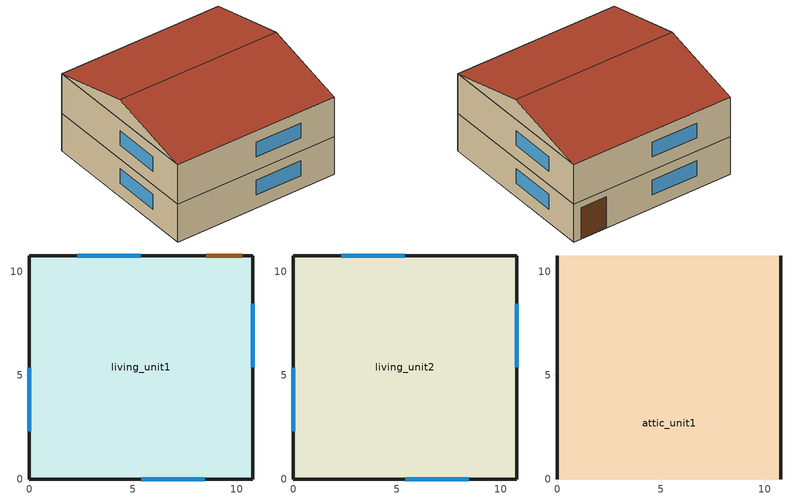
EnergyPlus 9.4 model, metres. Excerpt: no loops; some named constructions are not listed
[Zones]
living_unit1
 floor ground (Interior Floor): 0,0 0,10.77 10.77,10.77 10.77,0 z0.12
 wall outside (Exterior Wall): 0,0 10.77,0 10.77,10.77 0,10.77 0,0 z0.12:2.7
 window (Exterior Window): 5.4,0 8.46,0 / 5.37,10.77 2.31,10.77 / 10.77,5.4 10.77,8.46 / 0,5.37 0,2.31 z1.04:2.04
 door (Exterior Door): 10.27,10.77 8.53,10.77 z0.12:2.26
 ceiling adiabatic (Interior Ceiling): 0,10.77 0,0 10.77,0 10.77,10.77 z2.7
living_unit2
 floor adiabatic (Interior Floor): 0,0 0,10.77 10.77,10.77 10.77,0 z2.7
 wall outside (Exterior Wall): 0,0 10.77,0 10.77,10.77 0,10.77 0,0 z2.7:5.4
 window (Exterior Window): 5.4,0 8.46,0 / 5.37,10.77 2.31,10.77 / 10.77,5.4 10.77,8.46 / 0,5.37 0,2.31 z3.61:4.61
 ceiling to attic_unit1 (attic floor): 0,0 10.77,0 10.77,10.77 0,10.77 z5.4
attic_unit1
 wall outside (Gable_end): 10.77,0,5.4 10.77,10.77,5.4 10.77,5.39,6.7; 0,10.77,5.4 0,0,5.4 0,5.39,6.7
 roof outside (Exterior Roof): 0,0,5.4 10.77,0,5.4 10.77,5.39,6.7 0,5.39,6.7; 10.77,10.77,5.4 0,10.77,5.4 0,5.39,6.7 10.77,5.39,6.7
[Schedule:Day:List]
Week22Day5ClothesWasherSch; Week49Day4ClothesDryerSch: No, 15, 0, 0, 0, 0, 0, 0, 0, 0, 0, 0, 0, 0, 0, 0, 0, 0, 0, 0, 0, 0, 0, 0, 0, 0, 0, 0, 0, 0, 0, 0, 0, 0, 0, 0, 0, 0, 0, 0, 0, 0, 0, 0, 0, 0, 0, 0, 0, 0, 0, 0, 0, 0, 0, 0, 0, 0, 0, 0, 0, 0, 0, 0, 0, 0, 0, 0, 0, 0, 0, 0, 0, 0, 0, 0, 0, 0, 0, 0, 0, 0, 0, 0, 0, 0, 0, 0, 1, 1, 1, 1, 0, 0, 0, 0, 0, 0
Week22Day6ClothesWasherSch: No, 15, 0, 0, 0, 0, 0, 0, 0, 0, 0, 0, 0, 0, 0, 0, 0, 0, 0, 0, 0, 0, 0, 0, 0, 0, 0, 1, 1, 1, 1, 0, 0, 0, 0, 0, 0, 0, 0, 0, 0, 0, 0, 0, 0, 0, 0, 0, 0, 0, 0, 0, 0, 0, 0, 0, 0, 0, 0, 0, 0, 0, 0, 0, 0, 0, 0, 0, 0, 0, 0, 0, 0, 0, 0, 1, 1, 1, 1, 0, 0, 0, 0, 0, 0, 0, 0, 0, 0, 0, 0, 0, 0, 0, 0, 0, 0, 0
Week23Day2ClothesWasherSch; Week25Day2ClothesWasherSch; Week28Day5ClothesWasherSch; Week43Day4ClothesWasherSch; Week1Day2ClothesDryerSch; Week3Day0ClothesDryerSch; Week7Day4ClothesDryerSch; Week14Day6ClothesDryerSch; Week22Day4ClothesDryerSch; Week25Day4ClothesDryerSch; Week27Day1ClothesDryerSch; Week42Day0ClothesDryerSch: No, 15, 0, 0, 0, 0, 0, 0, 0, 0, 0, 0, 0, 0, 0, 0, 0, 0, 0, 0, 0, 0, 0, 0, 0, 0, 0, 0, 0, 0, 0, 0, 0, 0, 0, 0, 0, 0, 0, 0, 0, 0, 0, 0, 0, 0, 0, 0, 0, 0, 0, 0, 0, 0, 0, 0, 0, 0, 0, 0, 0, 0, 0, 0, 0, 0, 1, 1, 1, 1, 0, 0, 0, 0, 0, 0, 0, 0, 0, 0, 0, 0, 0, 0, 0, 0, 0, 0, 0, 0, 0, 0, 0, 0, 0, 0, 0, 0
Week24Day2ClothesWasherSch: No, 15, 0, 0, 0, 0, 0, 0, 0, 0, 0, 0, 0, 0, 0, 0, 0, 0, 0, 0, 0, 0, 0, 0, 0, 0, 0, 0, 0, 0, 1, 1, 1, 1, 0, 0, 0, 0, 0, 0, 0, 0, 0, 0, 0, 0, 0, 0, 0, 0, 0, 0, 0, 0, 0, 0, 0, 0, 0, 0, 0, 0, 0, 0, 0, 0, 0, 0, 0, 0, 0, 0, 0, 0, 0, 0, 0, 1, 1, 1, 1, 0, 0, 0, 0, 0, 0, 0, 0, 0, 0, 0, 0, 0, 0, 0, 0, 0
Week24Day6ClothesWasherSch; Week30Day0ClothesWasherSch; Week31Day0ClothesWasherSch; Week33Day6ClothesWasherSch; Week49Day2ClothesWasherSch; Week17Day4ClothesDryerSch; Week42Day6ClothesDryerSch; Week47Day3ClothesDryerSch: No, 15, 0, 0, 0, 0, 0, 0, 0, 0, 0, 0, 0, 0, 0, 0, 0, 0, 0, 0, 0, 0, 0, 0, 0, 0, 0, 0, 0, 0, 0, 0, 0, 0, 0, 0, 0, 0, 1, 1, 1, 1, 0, 0, 0, 0, 0, 0, 0, 0, 0, 0, 0, 0, 0, 0, 0, 0, 0, 0, 0, 0, 0, 0, 0, 0, 0, 0, 0, 0, 0, 0, 0, 0, 0, 0, 0, 0, 0, 0, 0, 0, 0, 0, 0, 0, 0, 0, 0, 0, 0, 0, 0, 0, 0, 0, 0, 0
Week26Day0ClothesWasherSch: No, 15, 0, 0, 0, 0, 0, 0, 0, 0, 0, 0, 0, 0, 0, 0, 0, 0, 0, 0, 0, 0, 0, 0, 0, 0, 0, 0, 0, 0, 0, 0, 0, 0, 0, 0, 0, 0, 0, 0, 0, 0, 1, 1, 1, 1, 0, 0, 0, 0, 0, 0, 0, 0, 0, 0, 0, 0, 0, 0, 0, 0, 0, 0, 0, 0, 0, 0, 0, 0, 0, 0, 1, 1, 1, 1, 0, 0, 0, 0, 0, 0, 1, 1, 1, 1, 0, 0, 0, 0, 0, 0, 0, 0, 0, 0, 0, 0
Week26Day1ClothesWasherSch; Week27Day2ClothesWasherSch; Week36Day3ClothesWasherSch; Week11Day6ClothesDryerSch; Week27Day2ClothesDryerSch; Week32Day0ClothesDryerSch; Week40Day2ClothesDryerSch; Week40Day4ClothesDryerSch; Week43Day5ClothesDryerSch: No, 15, 0, 0, 0, 0, 0, 0, 0, 0, 0, 0, 0, 0, 0, 0, 0, 0, 0, 0, 0, 0, 0, 0, 0, 0, 0, 0, 0, 0, 0, 0, 0, 0, 0, 0, 0, 0, 0, 0, 0, 0, 0, 0, 0, 0, 0, 0, 0, 0, 0, 0, 0, 0, 0, 0, 0, 0, 0, 0, 0, 0, 0, 0, 0, 0, 0, 0, 0, 0, 0, 0, 0, 0, 0, 0, 1, 1, 1, 1, 0, 0, 0, 0, 0, 0, 0, 0, 0, 0, 0, 0, 0, 0, 0, 0, 0, 0
Week26Day5ClothesWasherSch: No, 15, 0, 0, 0, 0, 0, 0, 0, 0, 0, 0, 0, 0, 0, 0, 0, 0, 0, 0, 0, 0, 0, 0, 0, 0, 0, 0, 0, 0, 0, 0, 0, 0, 0, 0, 0, 0, 0, 1, 1, 1, 1, 0, 0, 0, 0, 0, 0, 0, 0, 0, 0, 0, 0, 0, 0, 0, 0, 0, 0, 0, 0, 0, 0, 0, 0, 0, 0, 0, 0, 0, 0, 0, 0, 0, 1, 1, 1, 1, 0, 0, 0, 0, 0, 0, 0, 0, 0, 0, 0, 0, 0, 0, 0, 0, 0, 0
Week26Day6ClothesWasherSch: No, 15, 0, 0, 0, 0, 0, 0, 0, 0, 0, 0, 0, 0, 0, 0, 0, 0, 0, 0, 0, 0, 0, 0, 0, 0, 0, 1, 1, 1, 1, 0, 0, 0, 0, 0, 0, 0, 0, 1, 1, 1, 1, 0, 0, 0, 0, 0, 0, 0, 0, 0, 0, 0, 0, 0, 0, 0, 0, 0, 0, 0, 0, 0, 0, 0, 0, 0, 0, 1, 1, 1, 1, 0, 0, 0, 1, 1, 1, 1, 0, 0, 0, 0, 0, 0, 0, 0, 0, 0, 0, 0, 0, 0, 0, 0, 0, 0
Week27Day6ClothesWasherSch; Week33Day4ClothesWasherSch; Week0Day1ClothesDryerSch; Week28Day6ClothesDryerSch: No, 15, 0, 0, 0, 0, 0, 0, 0, 0, 0, 0, 0, 0, 0, 0, 0, 0, 0, 0, 0, 0, 0, 0, 0, 0, 0, 0, 0, 0, 0, 0, 0, 0, 0, 0, 0, 0, 0, 0, 0, 0, 0, 0, 0, 0, 0, 0, 1, 1, 1, 1, 0, 0, 0, 0, 0, 0, 0, 0, 0, 0, 0, 0, 0, 0, 0, 0, 0, 0, 0, 0, 0, 0, 0, 0, 0, 0, 0, 0, 0, 0, 0, 0, 0, 0, 0, 0, 0, 0, 0, 0, 0, 0, 0, 0, 0, 0
Week28Day0ClothesWasherSch; Week41Day2ClothesWasherSch; Week51Day2ClothesWasherSch; Week6Day1ClothesDryerSch; Week32Day4ClothesDryerSch; Week51Day2ClothesDryerSch: No, 15, 0, 0, 0, 0, 0, 0, 0, 0, 0, 0, 0, 0, 0, 0, 0, 0, 0, 0, 0, 0, 0, 0, 0, 0, 0, 0, 0, 0, 0, 0, 0, 0, 0, 0, 0, 0, 0, 0, 0, 0, 0, 0, 0, 0, 0, 0, 0, 0, 0, 0, 0, 0, 0, 0, 0, 0, 0, 0, 0, 0, 0, 0, 0, 0, 0, 0, 0, 0, 0, 0, 0, 0, 0, 0, 0, 0, 0, 0, 0, 0, 0, 1, 1, 1, 1, 0, 0, 0, 0, 0, 0, 0, 0, 0, 0, 0
Week28Day2ClothesWasherSch; Week44Day2ClothesWasherSch; Week47Day4ClothesWasherSch; Week51Day0ClothesWasherSch; Week0Day6ClothesDryerSch; Week44Day6ClothesDryerSch: No, 15, 0, 0, 0, 0, 0, 0, 0, 0, 0, 0, 0, 0, 0, 0, 0, 0, 0, 0, 0, 0, 0, 0, 0, 0, 0, 1, 1, 1, 1, 0, 0, 0, 0, 0, 0, 0, 0, 0, 0, 0, 0, 0, 0, 0, 0, 0, 0, 0, 0, 0, 0, 0, 0, 0, 0, 0, 0, 0, 0, 0, 0, 0, 0, 0, 0, 0, 0, 0, 0, 0, 0, 0, 0, 0, 0, 0, 0, 0, 0, 0, 0, 0, 0, 0, 0, 0, 0, 0, 0, 0, 0, 0, 0, 0, 0, 0
Week28Day4ClothesWasherSch; Week37Day5ClothesDryerSch: No, 15, 0, 0, 0, 0, 0, 0, 0, 0, 0, 0, 0, 0, 0, 0, 0, 0, 0, 0, 0, 0, 0, 0, 0, 0, 0, 0, 0, 0, 0, 0, 0, 0, 0, 0, 0, 0, 0, 0, 0, 0, 0, 0, 0, 0, 0, 0, 0, 0, 0, 0, 0, 0, 0, 0, 0, 0, 0, 0, 0, 0, 0, 0, 0, 1, 1, 1, 1, 0, 0, 0, 0, 0, 0, 0, 0, 0, 0, 0, 0, 0, 0, 0, 0, 0, 0, 0, 0, 0, 0, 0, 0, 0, 0, 0, 0, 0
Week28Day6ClothesWasherSch; Week44Day4ClothesWasherSch; Week25Day5ClothesDryerSch: No, 15, 0, 0, 0, 0, 0, 0, 0, 0, 0, 0, 0, 0, 0, 0, 0, 0, 0, 0, 0, 0, 0, 0, 0, 0, 0, 0, 0, 0, 0, 0, 0, 0, 0, 0, 0, 0, 0, 0, 0, 0, 0, 0, 1, 1, 1, 1, 0, 0, 0, 0, 0, 0, 0, 0, 0, 0, 0, 0, 0, 0, 0, 0, 0, 0, 0, 0, 0, 0, 0, 0, 0, 0, 0, 0, 0, 0, 0, 0, 0, 0, 0, 0, 0, 0, 0, 0, 0, 0, 0, 0, 0, 0, 0, 0, 0, 0
Week29Day0ClothesWasherSch; Week41Day5ClothesWasherSch; Week43Day2ClothesWasherSch; Week47Day1ClothesWasherSch; Week27Day6ClothesDryerSch; Week45Day6ClothesDryerSch: No, 15, 0, 0, 0, 0, 0, 0, 0, 0, 0, 0, 0, 0, 0, 0, 0, 0, 0, 0, 0, 0, 0, 0, 0, 0, 0, 0, 0, 0, 0, 0, 0, 0, 0, 0, 0, 0, 0, 0, 0, 0, 0, 0, 0, 0, 0, 0, 0, 0, 0, 0, 0, 0, 0, 0, 0, 0, 0, 0, 0, 0, 0, 0, 0, 0, 0, 0, 0, 1, 1, 1, 1, 0, 0, 0, 0, 0, 0, 0, 0, 0, 0, 0, 0, 0, 0, 0, 0, 0, 0, 0, 0, 0, 0, 0, 0, 0
Week29Day1ClothesWasherSch; Week34Day1ClothesWasherSch; Week38Day5ClothesDryerSch; Week39Day4ClothesDryerSch: No, 15, 0, 0, 0, 0, 0, 0, 0, 0, 0, 0, 0, 0, 0, 0, 0, 0, 0, 0, 0, 0, 0, 0, 0, 0, 0, 0, 0, 0, 0, 0, 0, 0, 0, 0, 0, 0, 0, 0, 0, 0, 0, 0, 0, 1, 1, 1, 1, 0, 0, 0, 0, 0, 0, 0, 0, 0, 0, 0, 0, 0, 0, 0, 0, 0, 0, 0, 0, 0, 0, 0, 0, 0, 0, 0, 0, 0, 0, 0, 0, 0, 0, 0, 0, 0, 0, 0, 0, 0, 0, 0, 0, 0, 0, 0, 0, 0
Week29Day6ClothesWasherSch; Week30Day2ClothesWasherSch; Week34Day4ClothesWasherSch; Week20Day4ClothesDryerSch: No, 15, 0, 0, 0, 0, 0, 0, 0, 0, 0, 0, 0, 0, 0, 0, 0, 0, 0, 0, 0, 0, 0, 0, 0, 0, 0, 0, 0, 0, 0, 0, 0, 0, 0, 0, 0, 0, 0, 0, 0, 0, 0, 1, 1, 1, 1, 0, 0, 0, 0, 0, 0, 0, 0, 0, 0, 0, 0, 0, 0, 0, 0, 0, 0, 0, 0, 0, 0, 0, 0, 0, 0, 0, 0, 0, 0, 0, 0, 0, 0, 0, 0, 0, 0, 0, 0, 0, 0, 0, 0, 0, 0, 0, 0, 0, 0, 0
Week30Day1ClothesWasherSch; Week38Day2ClothesWasherSch; Week50Day2ClothesWasherSch; Week17Day5ClothesDryerSch; Week31Day5ClothesDryerSch: No, 15, 0, 0, 0, 0, 0, 0, 0, 0, 0, 0, 0, 0, 0, 0, 0, 0, 0, 0, 0, 0, 0, 0, 0, 0, 0, 0, 0, 0, 0, 0, 0, 0, 0, 0, 0, 0, 0, 0, 0, 0, 0, 0, 0, 0, 0, 0, 0, 0, 0, 0, 0, 0, 0, 0, 1, 1, 1, 1, 0, 0, 0, 0, 0, 0, 0, 0, 0, 0, 0, 0, 0, 0, 0, 0, 0, 0, 0, 0, 0, 0, 0, 0, 0, 0, 0, 0, 0, 0, 0, 0, 0, 0, 0, 0, 0, 0
Week31Day2ClothesWasherSch; Week46Day5ClothesWasherSch; Week24Day5ClothesDryerSch: No, 15, 0, 0, 0, 0, 0, 0, 0, 0, 0, 0, 0, 0, 0, 0, 0, 0, 0, 0, 0, 0, 0, 0, 0, 0, 0, 0, 0, 0, 0, 0, 0, 0, 0, 0, 0, 0, 0, 0, 1, 1, 1, 1, 0, 0, 0, 0, 0, 0, 0, 0, 0, 0, 0, 0, 0, 0, 0, 0, 0, 0, 0, 0, 0, 0, 0, 0, 0, 0, 0, 0, 0, 0, 0, 0, 0, 0, 0, 0, 0, 0, 0, 0, 0, 0, 0, 0, 0, 0, 0, 0, 0, 0, 0, 0, 0, 0
Week31Day4ClothesWasherSch: No, 15, 0, 0, 0, 0, 0, 0, 0, 0, 0, 0, 0, 0, 0, 0, 0, 0, 0, 0, 0, 0, 0, 0, 0, 0, 1, 1, 1, 1, 0, 0, 0, 0, 0, 0, 0, 0, 0, 0, 0, 0, 0, 0, 0, 0, 0, 0, 0, 0, 0, 0, 0, 0, 0, 0, 0, 0, 0, 0, 0, 0, 0, 0, 0, 0, 0, 0, 0, 0, 0, 0, 0, 0, 1, 1, 1, 1, 0, 0, 0, 0, 0, 0, 0, 0, 0, 0, 0, 0, 0, 0, 0, 0, 0, 0, 0, 0
Week31Day5ClothesWasherSch; Week32Day4ClothesWasherSch; Week33Day5ClothesWasherSch; Week44Day1ClothesWasherSch; Week15Day1ClothesDryerSch; Week18Day5ClothesDryerSch; Week19Day2ClothesDryerSch; Week20Day1ClothesDryerSch; Week26Day1ClothesDryerSch; Week36Day5ClothesDryerSch: No, 15, 0, 0, 0, 0, 0, 0, 0, 0, 0, 0, 0, 0, 0, 0, 0, 0, 0, 0, 0, 0, 0, 0, 0, 0, 0, 0, 0, 0, 0, 0, 0, 0, 0, 0, 0, 0, 0, 0, 0, 0, 0, 0, 0, 0, 0, 0, 0, 0, 0, 0, 0, 0, 0, 0, 0, 0, 0, 0, 0, 0, 0, 0, 0, 0, 0, 0, 0, 0, 0, 0, 0, 0, 0, 0, 0, 1, 1, 1, 1, 0, 0, 0, 0, 0, 0, 0, 0, 0, 0, 0, 0, 0, 0, 0, 0, 0
Week32Day6ClothesWasherSch; Week22Day1ClothesDryerSch; Week29Day6ClothesDryerSch: No, 15, 0, 0, 0, 0, 0, 0, 0, 0, 0, 0, 0, 0, 0, 0, 0, 0, 0, 0, 0, 0, 0, 0, 0, 0, 0, 0, 0, 0, 0, 0, 0, 0, 0, 0, 0, 0, 0, 0, 0, 0, 0, 0, 0, 0, 0, 0, 0, 0, 0, 0, 0, 0, 0, 0, 0, 0, 0, 0, 0, 0, 0, 0, 0, 0, 0, 0, 0, 0, 0, 0, 0, 0, 0, 0, 0, 0, 0, 0, 0, 0, 1, 1, 1, 1, 0, 0, 0, 0, 0, 0, 0, 0, 0, 0, 0, 0
Week33Day0ClothesWasherSch: No, 15, 0, 0, 0, 0, 0, 0, 0, 0, 0, 0, 0, 0, 0, 0, 0, 0, 0, 0, 0, 0, 0, 0, 0, 0, 0, 0, 0, 0, 0, 0, 0, 0, 0, 0, 0, 0, 0, 0, 0, 0, 0, 1, 1, 1, 1, 0, 0, 0, 0, 0, 0, 0, 0, 0, 0, 0, 0, 0, 0, 1, 1, 1, 1, 0, 0, 0, 0, 1, 1, 1, 1, 0, 0, 0, 0, 0, 0, 0, 0, 0, 0, 0, 0, 0, 0, 0, 0, 0, 0, 0, 0, 0, 0, 0, 0, 0
Week33Day3ClothesWasherSch; Week45Day4ClothesWasherSch; Week48Day0ClothesWasherSch; Week36Day6ClothesDryerSch: No, 15, 0, 0, 0, 0, 0, 0, 0, 0, 0, 0, 0, 0, 0, 0, 0, 0, 0, 0, 0, 0, 0, 0, 0, 0, 0, 0, 0, 0, 0, 0, 0, 0, 0, 0, 0, 0, 0, 0, 0, 0, 0, 0, 0, 0, 0, 0, 0, 0, 0, 0, 0, 0, 0, 0, 0, 0, 0, 0, 0, 0, 0, 0, 0, 0, 0, 0, 0, 0, 0, 0, 1, 1, 1, 1, 0, 0, 0, 0, 0, 0, 0, 0, 0, 0, 0, 0, 0, 0, 0, 0, 0, 0, 0, 0, 0, 0
Week34Day0ClothesWasherSch; Week44Day0ClothesWasherSch; Week51Day4ClothesWasherSch; Week4Day4ClothesDryerSch; Week17Day0ClothesDryerSch; Week51Day0ClothesDryerSch: No, 15, 0, 0, 0, 0, 0, 0, 0, 0, 0, 0, 0, 0, 0, 0, 0, 0, 0, 0, 0, 0, 0, 0, 0, 0, 0, 0, 0, 0, 0, 0, 0, 0, 0, 0, 0, 0, 0, 0, 0, 0, 0, 0, 0, 0, 0, 0, 0, 0, 0, 0, 0, 0, 0, 0, 0, 0, 0, 0, 0, 0, 0, 0, 0, 0, 0, 0, 1, 1, 1, 1, 0, 0, 0, 0, 0, 0, 0, 0, 0, 0, 0, 0, 0, 0, 0, 0, 0, 0, 0, 0, 0, 0, 0, 0, 0, 0
Week35Day0ClothesWasherSch: No, 15, 0, 0, 0, 0, 0, 0, 0, 0, 0, 0, 0, 0, 0, 0, 0, 0, 0, 0, 0, 0, 0, 0, 0, 0, 1, 1, 1, 1, 0, 0, 0, 0, 0, 0, 0, 0, 1, 1, 1, 1, 1, 1, 1, 1, 0, 0, 0, 0, 0, 0, 0, 0, 0, 0, 0, 0, 0, 0, 0, 0, 0, 0, 0, 0, 0, 0, 0, 0, 0, 0, 0, 0, 0, 0, 0, 0, 0, 0, 0, 0, 0, 0, 0, 0, 0, 0, 0, 0, 0, 0, 0, 0, 0, 0, 0, 0
Week35Day1ClothesWasherSch; Week44Day3ClothesWasherSch; Week2Day2ClothesDryerSch; Week34Day1ClothesDryerSch; Week36Day4ClothesDryerSch: No, 15, 0, 0, 0, 0, 0, 0, 0, 0, 0, 0, 0, 0, 0, 0, 0, 0, 0, 0, 0, 0, 0, 0, 0, 0, 0, 0, 0, 0, 1, 1, 1, 1, 0, 0, 0, 0, 0, 0, 0, 0, 0, 0, 0, 0, 0, 0, 0, 0, 0, 0, 0, 0, 0, 0, 0, 0, 0, 0, 0, 0, 0, 0, 0, 0, 0, 0, 0, 0, 0, 0, 0, 0, 0, 0, 0, 0, 0, 0, 0, 0, 0, 0, 0, 0, 0, 0, 0, 0, 0, 0, 0, 0, 0, 0, 0, 0
Week35Day6ClothesWasherSch; Week38Day6ClothesWasherSch; Week41Day0ClothesWasherSch; Week30Day5ClothesDryerSch; Week46Day3ClothesDryerSch: No, 15, 0, 0, 0, 0, 0, 0, 0, 0, 0, 0, 0, 0, 0, 0, 0, 0, 0, 0, 0, 0, 0, 0, 0, 0, 0, 0, 0, 0, 0, 0, 0, 0, 0, 0, 0, 0, 0, 0, 0, 0, 0, 0, 0, 0, 0, 0, 0, 0, 0, 0, 0, 0, 0, 0, 0, 0, 0, 0, 0, 1, 1, 1, 1, 0, 0, 0, 0, 0, 0, 0, 0, 0, 0, 0, 0, 0, 0, 0, 0, 0, 0, 0, 0, 0, 0, 0, 0, 0, 0, 0, 0, 0, 0, 0, 0, 0
Week37Day2ClothesWasherSch: No, 15, 0, 0, 0, 0, 0, 0, 0, 0, 0, 0, 0, 0, 0, 0, 0, 0, 0, 0, 0, 0, 0, 0, 0, 0, 0, 0, 0, 0, 0, 0, 0, 0, 0, 1, 1, 1, 1, 0, 0, 0, 0, 0, 0, 0, 0, 0, 0, 0, 0, 0, 0, 0, 0, 0, 0, 0, 0, 0, 0, 0, 0, 0, 0, 1, 1, 1, 1, 0, 0, 0, 0, 0, 0, 0, 0, 0, 0, 0, 0, 0, 0, 0, 0, 0, 0, 0, 0, 0, 0, 0, 0, 0, 0, 0, 0, 0
Week39Day0ClothesWasherSch; Week19Day6ClothesDryerSch: No, 15, 0, 0, 0, 0, 0, 0, 0, 0, 0, 0, 0, 0, 0, 0, 0, 0, 0, 0, 0, 0, 0, 0, 0, 0, 1, 1, 1, 1, 0, 0, 0, 0, 0, 0, 0, 0, 0, 0, 0, 0, 0, 0, 0, 0, 0, 0, 0, 0, 0, 0, 0, 0, 0, 0, 0, 0, 0, 0, 0, 0, 0, 0, 0, 0, 0, 0, 0, 1, 1, 1, 1, 0, 0, 0, 0, 0, 0, 0, 0, 0, 0, 0, 0, 0, 0, 0, 0, 0, 0, 0, 0, 0, 0, 0, 0, 0
Week39Day2ClothesWasherSch; Week22Day3ClothesDryerSch; Week23Day4ClothesDryerSch; Week36Day1ClothesDryerSch; Week48Day0ClothesDryerSch: No, 15, 0, 0, 0, 0, 0, 0, 0, 0, 0, 0, 0, 0, 0, 0, 0, 0, 0, 0, 0, 0, 0, 0, 0, 0, 0, 0, 0, 0, 0, 0, 0, 0, 0, 0, 0, 0, 0, 0, 0, 0, 0, 0, 0, 0, 0, 0, 0, 0, 0, 0, 0, 0, 0, 0, 0, 0, 0, 0, 0, 0, 0, 0, 0, 0, 0, 0, 0, 0, 0, 0, 0, 0, 1, 1, 1, 1, 0, 0, 0, 0, 0, 0, 0, 0, 0, 0, 0, 0, 0, 0, 0, 0, 0, 0, 0, 0
Week39Day3ClothesWasherSch: No, 15, 0, 0, 0, 0, 0, 0, 0, 0, 0, 0, 0, 0, 0, 0, 0, 0, 0, 0, 0, 0, 0, 0, 0, 0, 0, 0, 0, 0, 0, 0, 0, 0, 0, 0, 0, 0, 0, 0, 0, 0, 0, 0, 1, 1, 1, 1, 0, 0, 0, 0, 0, 0, 0, 0, 0, 0, 0, 0, 0, 0, 0, 0, 0, 0, 0, 0, 0, 0, 0, 0, 0, 0, 1, 1, 1, 1, 0, 0, 0, 0, 0, 0, 0, 0, 0, 0, 0, 0, 0, 0, 0, 0, 0, 0, 0, 0
Week39Day4ClothesWasherSch; Week45Day5ClothesWasherSch; Week6Day2ClothesDryerSch: No, 15, 0, 0, 0, 0, 0, 0, 0, 0, 0, 0, 0, 0, 0, 0, 0, 0, 0, 0, 0, 0, 0, 0, 0, 0, 0, 0, 0, 0, 0, 0, 0, 0, 0, 0, 0, 0, 0, 0, 0, 0, 0, 0, 0, 0, 0, 0, 0, 0, 0, 0, 0, 0, 0, 0, 0, 0, 1, 1, 1, 1, 0, 0, 0, 0, 0, 0, 0, 0, 0, 0, 0, 0, 0, 0, 0, 0, 0, 0, 0, 0, 0, 0, 0, 0, 0, 0, 0, 0, 0, 0, 0, 0, 0, 0, 0, 0
Week40Day0ClothesWasherSch; Week42Day2ClothesWasherSch; Week0Day0ClothesDryerSch; Week9Day6ClothesDryerSch; Week15Day6ClothesDryerSch; Week30Day6ClothesDryerSch; Week41Day2ClothesDryerSch; Week49Day6ClothesDryerSch: No, 15, 0, 0, 0, 0, 0, 0, 0, 0, 0, 0, 0, 0, 0, 0, 0, 0, 0, 0, 0, 0, 0, 0, 0, 0, 1, 1, 1, 1, 0, 0, 0, 0, 0, 0, 0, 0, 0, 0, 0, 0, 0, 0, 0, 0, 0, 0, 0, 0, 0, 0, 0, 0, 0, 0, 0, 0, 0, 0, 0, 0, 0, 0, 0, 0, 0, 0, 0, 0, 0, 0, 0, 0, 0, 0, 0, 0, 0, 0, 0, 0, 0, 0, 0, 0, 0, 0, 0, 0, 0, 0, 0, 0, 0, 0, 0, 0
Week40Day1ClothesWasherSch; Week48Day2ClothesWasherSch; Week7Day2ClothesDryerSch; Week17Day2ClothesDryerSch; Week22Day5ClothesDryerSch; Week50Day4ClothesDryerSch: No, 15, 0, 0, 0, 0, 0, 0, 0, 0, 0, 0, 0, 0, 0, 0, 0, 0, 0, 0, 0, 0, 0, 0, 0, 0, 0, 0, 0, 0, 0, 0, 0, 0, 0, 1, 1, 1, 1, 0, 0, 0, 0, 0, 0, 0, 0, 0, 0, 0, 0, 0, 0, 0, 0, 0, 0, 0, 0, 0, 0, 0, 0, 0, 0, 0, 0, 0, 0, 0, 0, 0, 0, 0, 0, 0, 0, 0, 0, 0, 0, 0, 0, 0, 0, 0, 0, 0, 0, 0, 0, 0, 0, 0, 0, 0, 0, 0
Week40Day2ClothesWasherSch: No, 15, 0, 0, 0, 0, 0, 0, 0, 0, 0, 0, 0, 0, 0, 0, 0, 0, 0, 0, 0, 0, 0, 0, 0, 0, 0, 0, 0, 0, 1, 1, 1, 1, 0, 0, 0, 0, 0, 1, 1, 1, 1, 0, 0, 0, 0, 0, 0, 0, 0, 0, 0, 0, 0, 0, 0, 0, 0, 0, 0, 0, 0, 0, 0, 0, 0, 0, 0, 0, 0, 0, 0, 0, 0, 0, 1, 1, 1, 1, 0, 0, 1, 1, 1, 1, 0, 0, 0, 0, 0, 0, 0, 0, 0, 0, 0, 0
Week41Day6ClothesWasherSch; Week49Day6ClothesWasherSch; Week10Day0ClothesDryerSch; Week17Day6ClothesDryerSch; Week23Day0ClothesDryerSch; Week27Day0ClothesDryerSch; Week33Day0ClothesDryerSch: No, 15, 0, 0, 0, 0, 0, 0, 0, 0, 0, 0, 0, 0, 0, 0, 0, 0, 0, 0, 0, 0, 0, 0, 0, 0, 0, 0, 0, 0, 0, 0, 0, 0, 0, 0, 0, 0, 0, 0, 0, 0, 1, 1, 1, 1, 0, 0, 0, 0, 0, 0, 0, 0, 0, 0, 0, 0, 0, 0, 0, 0, 0, 0, 0, 0, 0, 0, 0, 0, 0, 0, 0, 0, 0, 0, 0, 0, 0, 0, 0, 0, 0, 0, 0, 0, 0, 0, 0, 0, 0, 0, 0, 0, 0, 0, 0, 0
Week43Day0ClothesWasherSch: No, 15, 0, 0, 0, 0, 0, 0, 0, 0, 0, 0, 0, 0, 0, 0, 0, 0, 0, 0, 0, 0, 0, 0, 0, 0, 0, 1, 1, 1, 1, 0, 0, 0, 0, 0, 0, 0, 0, 0, 0, 0, 1, 1, 1, 1, 0, 0, 0, 0, 0, 0, 0, 0, 0, 0, 0, 0, 0, 0, 0, 1, 1, 1, 1, 0, 0, 0, 0, 0, 0, 0, 0, 0, 0, 0, 0, 0, 0, 0, 0, 0, 0, 0, 0, 0, 0, 0, 0, 0, 0, 0, 0, 0, 0, 0, 0, 0
Week43Day6ClothesWasherSch: No, 15, 0, 0, 0, 0, 0, 0, 0, 0, 0, 0, 0, 0, 0, 0, 0, 0, 0, 0, 0, 0, 0, 0, 0, 0, 0, 0, 0, 0, 0, 0, 0, 0, 0, 0, 0, 0, 0, 1, 1, 1, 1, 0, 0, 0, 0, 0, 1, 1, 1, 1, 0, 0, 0, 0, 0, 0, 0, 0, 0, 0, 0, 0, 0, 0, 0, 0, 0, 0, 0, 0, 0, 0, 0, 0, 0, 0, 0, 0, 0, 0, 0, 0, 0, 0, 0, 0, 0, 0, 0, 0, 0, 0, 0, 0, 0, 0
Week46Day0ClothesWasherSch: No, 15, 0, 0, 0, 0, 0, 0, 0, 0, 0, 0, 0, 0, 0, 0, 0, 0, 0, 0, 0, 0, 0, 0, 0, 0, 0, 0, 0, 0, 0, 0, 0, 0, 0, 0, 0, 0, 0, 0, 0, 0, 1, 1, 1, 1, 0, 0, 1, 1, 1, 1, 0, 0, 0, 0, 0, 0, 0, 0, 0, 0, 0, 0, 0, 0, 0, 0, 0, 0, 0, 1, 1, 1, 1, 0, 0, 0, 0, 0, 0, 0, 0, 0, 0, 0, 0, 0, 0, 0, 0, 0, 0, 0, 0, 0, 0, 0
Week46Day4ClothesWasherSch; Week1Day4ClothesDryerSch; Week13Day4ClothesDryerSch; Week13Day6ClothesDryerSch; Week23Day6ClothesDryerSch; Week26Day6ClothesDryerSch: No, 15, 0, 0, 0, 0, 0, 0, 0, 0, 0, 0, 0, 0, 0, 0, 0, 0, 0, 0, 0, 0, 0, 0, 0, 0, 0, 0, 0, 0, 0, 0, 0, 0, 0, 0, 0, 0, 0, 0, 0, 0, 0, 0, 0, 0, 0, 0, 0, 0, 0, 0, 0, 0, 0, 0, 0, 0, 0, 0, 0, 0, 0, 0, 0, 0, 0, 0, 0, 0, 0, 1, 1, 1, 1, 0, 0, 0, 0, 0, 0, 0, 0, 0, 0, 0, 0, 0, 0, 0, 0, 0, 0, 0, 0, 0, 0, 0
Week47Day0ClothesWasherSch: No, 15, 0, 0, 0, 0, 0, 0, 0, 0, 0, 0, 0, 0, 0, 0, 0, 0, 0, 0, 0, 0, 0, 0, 0, 0, 0, 1, 1, 1, 1, 0, 0, 0, 0, 0, 0, 0, 1, 1, 1, 1, 0, 0, 0, 0, 0, 0, 0, 0, 0, 0, 0, 0, 0, 0, 0, 0, 0, 0, 0, 0, 0, 0, 0, 0, 0, 0, 0, 0, 0, 0, 0, 0, 0, 0, 0, 0, 0, 0, 0, 0, 0, 0, 0, 0, 0, 0, 0, 0, 0, 0, 0, 0, 0, 0, 0, 0
Week47Day6ClothesWasherSch: No, 15, 0, 0, 0, 0, 0, 0, 0, 0, 0, 0, 0, 0, 0, 0, 0, 0, 0, 0, 0, 0, 0, 0, 0, 0, 0, 0, 0, 0, 0, 0, 0, 0, 0, 0, 0, 0, 0, 1, 1, 1, 1, 0, 1, 1, 1, 1, 0, 0, 0, 0, 0, 0, 0, 0, 0, 0, 0, 0, 0, 0, 0, 0, 0, 0, 0, 0, 0, 0, 0, 0, 0, 0, 0, 0, 0, 0, 0, 0, 0, 0, 0, 0, 0, 0, 0, 0, 0, 1, 1, 1, 1, 0, 0, 0, 0, 0
Week48Day6ClothesWasherSch; Week33Day1ClothesDryerSch: No, 15, 0, 0, 0, 0, 0, 0, 0, 0, 0, 0, 0, 0, 0, 0, 0, 0, 0, 0, 0, 0, 0, 0, 0, 0, 1, 1, 1, 1, 0, 0, 0, 0, 0, 0, 0, 0, 0, 0, 0, 0, 0, 0, 0, 0, 0, 0, 0, 0, 0, 0, 0, 0, 0, 0, 0, 0, 0, 0, 0, 0, 0, 0, 0, 0, 0, 0, 0, 0, 0, 0, 0, 0, 0, 0, 0, 0, 0, 0, 0, 0, 0, 1, 1, 1, 1, 0, 0, 0, 0, 0, 0, 0, 0, 0, 0, 0
Week49Day0ClothesWasherSch; Week49Day0ClothesDryerSch: No, 15, 0, 0, 0, 0, 0, 0, 0, 0, 0, 0, 0, 0, 0, 0, 0, 0, 0, 0, 0, 0, 0, 0, 0, 0, 0, 0, 0, 0, 0, 0, 0, 0, 0, 0, 0, 0, 0, 0, 0, 0, 0, 0, 0, 0, 0, 0, 0, 0, 0, 0, 0, 0, 0, 0, 0, 0, 0, 0, 0, 0, 0, 0, 0, 0, 0, 0, 0, 0, 0, 0, 0, 0, 0, 0, 0, 0, 0, 0, 0, 0, 0, 0, 0, 0, 0, 0, 0, 1, 1, 1, 1, 0, 0, 0, 0, 0
Week49Day4ClothesWasherSch: No, 15, 0, 0, 0, 0, 0, 0, 0, 0, 0, 0, 0, 0, 0, 0, 0, 0, 0, 0, 0, 0, 0, 0, 0, 0, 0, 0, 0, 0, 0, 0, 0, 0, 0, 0, 0, 0, 0, 0, 0, 0, 0, 0, 0, 0, 0, 0, 0, 0, 0, 0, 0, 0, 0, 0, 0, 0, 0, 0, 0, 0, 0, 0, 0, 0, 0, 0, 0, 0, 0, 0, 0, 0, 0, 0, 1, 1, 1, 1, 0, 0, 0, 1, 1, 1, 1, 0, 0, 0, 0, 0, 0, 0, 0, 0, 0, 0
Week50Day0ClothesWasherSch; Week21Day0ClothesDryerSch: No, 15, 0, 0, 0, 0, 0, 0, 0, 0, 0, 0, 0, 0, 0, 0, 0, 0, 0, 0, 0, 0, 0, 0, 0, 0, 0, 0, 0, 0, 0, 0, 0, 0, 0, 0, 0, 0, 1, 1, 1, 1, 0, 0, 1, 1, 1, 1, 0, 0, 0, 0, 0, 0, 0, 0, 0, 0, 0, 0, 0, 0, 0, 0, 0, 0, 0, 0, 0, 0, 0, 0, 0, 0, 0, 0, 0, 0, 0, 0, 0, 0, 0, 0, 0, 0, 0, 0, 0, 0, 0, 0, 0, 0, 0, 0, 0, 0
Week50Day5ClothesWasherSch: No, 15, 0, 0, 0, 0, 0, 0, 0, 0, 0, 0, 0, 0, 0, 0, 0, 0, 0, 0, 0, 0, 0, 0, 0, 0, 0, 0, 0, 0, 0, 0, 0, 0, 0, 0, 0, 0, 0, 0, 0, 0, 0, 0, 0, 0, 0, 0, 0, 0, 0, 0, 0, 0, 0, 0, 0, 0, 0, 0, 0, 0, 0, 0, 0, 0, 0, 0, 0, 0, 0, 0, 0, 0, 1, 1, 1, 1, 0, 0, 0, 0, 0, 0, 0, 0, 0, 0, 0, 1, 1, 1, 1, 0, 0, 0, 0, 0
Week50Day6ClothesWasherSch: No, 15, 0, 0, 0, 0, 0, 0, 0, 0, 0, 0, 0, 0, 0, 0, 0, 0, 0, 0, 0, 0, 0, 0, 0, 0, 0, 0, 0, 0, 0, 0, 0, 0, 0, 0, 0, 0, 0, 0, 0, 0, 0, 0, 1, 1, 1, 1, 0, 0, 0, 0, 0, 0, 0, 0, 0, 0, 0, 0, 0, 1, 1, 1, 1, 0, 0, 0, 0, 0, 0, 0, 0, 0, 0, 0, 0, 0, 0, 0, 0, 0, 0, 0, 0, 0, 0, 0, 0, 0, 0, 0, 0, 0, 0, 0, 0, 0
Week0Day4ClothesDryerSch: No, 15, 0, 0, 0, 0, 0, 0, 0, 0, 0, 0, 0, 0, 0, 0, 0, 0, 0, 0, 0, 0, 0, 0, 0, 0, 0, 0, 0, 0, 0, 0, 0, 1, 1, 1, 1, 0, 0, 0, 0, 0, 1, 1, 1, 1, 0, 0, 0, 0, 0, 0, 0, 0, 0, 0, 0, 0, 0, 0, 0, 0, 0, 0, 0, 0, 0, 0, 0, 0, 0, 0, 0, 0, 0, 0, 0, 0, 0, 0, 0, 0, 0, 0, 0, 0, 0, 0, 0, 0, 0, 0, 0, 0, 0, 0, 0, 0
Week2Day5ClothesDryerSch; Week6Day5ClothesDryerSch; Week7Day6ClothesDryerSch; Week20Day6ClothesDryerSch; Week30Day1ClothesDryerSch; Week31Day4ClothesDryerSch; Week38Day2ClothesDryerSch: No, 15, 0, 0, 0, 0, 0, 0, 0, 0, 0, 0, 0, 0, 0, 0, 0, 0, 0, 0, 0, 0, 0, 0, 0, 0, 0, 0, 0, 0, 0, 0, 0, 0, 0, 0, 0, 0, 0, 0, 0, 0, 0, 0, 0, 0, 0, 0, 0, 0, 0, 0, 0, 0, 0, 0, 0, 0, 0, 0, 0, 0, 0, 0, 0, 0, 0, 0, 0, 0, 0, 0, 0, 0, 0, 1, 1, 1, 1, 0, 0, 0, 0, 0, 0, 0, 0, 0, 0, 0, 0, 0, 0, 0, 0, 0, 0, 0
Week2Day6ClothesDryerSch: No, 15, 0, 0, 0, 0, 0, 0, 0, 0, 0, 0, 0, 0, 0, 0, 0, 0, 0, 0, 0, 0, 0, 0, 0, 0, 0, 0, 0, 0, 0, 0, 0, 0, 0, 0, 0, 0, 0, 0, 0, 0, 0, 0, 0, 0, 0, 0, 0, 0, 0, 0, 0, 0, 0, 0, 0, 0, 0, 0, 0, 0, 0, 0, 0, 0, 0, 0, 0, 0, 0, 1, 1, 1, 1, 0, 0, 0, 0, 0, 0, 0, 0, 0, 0, 0, 0, 0, 0, 1, 1, 1, 1, 0, 0, 0, 0, 0
Week3Day6ClothesDryerSch: No, 15, 0, 0, 0, 0, 0, 0, 0, 0, 0, 0, 0, 0, 0, 0, 0, 0, 0, 0, 0, 0, 0, 0, 0, 0, 0, 0, 0, 0, 0, 0, 0, 0, 0, 0, 0, 0, 0, 0, 0, 0, 0, 0, 0, 0, 0, 0, 0, 0, 0, 0, 0, 0, 0, 0, 0, 0, 0, 0, 0, 1, 1, 1, 1, 0, 0, 0, 1, 1, 1, 1, 0, 0, 0, 0, 0, 0, 0, 0, 0, 0, 0, 0, 0, 0, 0, 0, 0, 0, 0, 0, 0, 0, 0, 0, 0, 0
Week6Day0ClothesDryerSch: No, 15, 0, 0, 0, 0, 0, 0, 0, 0, 0, 0, 0, 0, 0, 0, 0, 0, 0, 0, 0, 0, 0, 0, 0, 0, 0, 0, 0, 0, 0, 0, 0, 0, 0, 0, 0, 0, 0, 0, 0, 0, 0, 0, 0, 0, 0, 0, 0, 0, 0, 0, 0, 0, 0, 0, 0, 0, 0, 0, 0, 0, 0, 0, 0, 1, 1, 1, 1, 0, 0, 1, 1, 1, 1, 0, 0, 0, 0, 0, 0, 0, 0, 0, 0, 0, 0, 0, 0, 0, 0, 0, 0, 0, 0, 0, 0, 0
Week6Day4ClothesDryerSch: No, 15, 0, 0, 0, 0, 0, 0, 0, 0, 0, 0, 0, 0, 0, 0, 0, 0, 0, 0, 0, 0, 0, 0, 0, 0, 0, 0, 0, 0, 0, 0, 0, 0, 0, 0, 0, 0, 0, 0, 0, 0, 0, 0, 0, 0, 0, 0, 0, 0, 0, 0, 0, 0, 0, 0, 0, 0, 1, 1, 1, 1, 0, 0, 0, 0, 1, 1, 1, 1, 0, 0, 0, 0, 0, 0, 1, 1, 1, 1, 0, 0, 0, 0, 0, 0, 0, 0, 0, 0, 0, 0, 0, 0, 0, 0, 0, 0
Week6Day6ClothesDryerSch: No, 15, 0, 0, 0, 0, 0, 0, 0, 0, 0, 0, 0, 0, 0, 0, 0, 0, 0, 0, 0, 0, 0, 0, 0, 0, 0, 0, 0, 0, 0, 0, 0, 0, 0, 0, 0, 0, 0, 1, 1, 1, 1, 0, 0, 0, 0, 0, 0, 0, 0, 0, 0, 0, 0, 0, 0, 0, 0, 0, 0, 0, 0, 0, 0, 0, 0, 0, 0, 1, 1, 1, 1, 0, 0, 0, 0, 0, 0, 0, 0, 0, 0, 0, 0, 0, 0, 0, 0, 0, 0, 0, 0, 0, 0, 0, 0, 0
Week8Day2ClothesDryerSch: No, 15, 0, 0, 0, 0, 0, 0, 0, 0, 0, 0, 0, 0, 0, 0, 0, 0, 0, 0, 0, 0, 0, 0, 0, 0, 0, 0, 0, 0, 0, 0, 0, 0, 0, 0, 0, 0, 0, 0, 0, 0, 0, 0, 0, 0, 0, 0, 0, 0, 0, 0, 0, 0, 0, 0, 1, 1, 1, 1, 0, 0, 0, 0, 0, 0, 0, 0, 0, 0, 0, 0, 0, 0, 0, 0, 0, 0, 0, 0, 0, 0, 1, 1, 1, 1, 0, 0, 0, 0, 0, 0, 0, 0, 0, 0, 0, 0
Week11Day0ClothesDryerSch; Week22Day6ClothesDryerSch: No, 15, 0, 0, 0, 0, 0, 0, 0, 0, 0, 0, 0, 0, 0, 0, 0, 0, 0, 0, 0, 0, 0, 0, 0, 0, 1, 1, 1, 1, 0, 0, 0, 0, 0, 0, 0, 0, 0, 0, 0, 0, 0, 0, 0, 0, 0, 0, 0, 0, 0, 0, 0, 0, 0, 0, 0, 0, 0, 0, 0, 0, 0, 0, 0, 0, 0, 0, 0, 0, 0, 1, 1, 1, 1, 0, 0, 0, 0, 0, 0, 0, 0, 0, 0, 0, 0, 0, 0, 0, 0, 0, 0, 0, 0, 0, 0, 0
Week11Day3ClothesDryerSch: No, 15, 0, 0, 0, 0, 0, 0, 0, 0, 0, 0, 0, 0, 0, 0, 0, 0, 0, 0, 0, 0, 0, 0, 0, 0, 0, 0, 0, 0, 1, 1, 1, 1, 0, 0, 0, 0, 0, 0, 0, 0, 1, 1, 1, 1, 0, 0, 0, 0, 0, 0, 0, 0, 0, 0, 0, 0, 0, 0, 0, 0, 0, 0, 0, 0, 0, 0, 0, 0, 0, 0, 0, 0, 0, 0, 0, 0, 0, 0, 0, 0, 0, 0, 0, 0, 0, 0, 0, 0, 0, 0, 0, 0, 0, 0, 0, 0
Week12Day4ClothesDryerSch: No, 15, 0, 0, 0, 0, 0, 0, 0, 0, 0, 0, 0, 0, 0, 0, 0, 0, 0, 0, 0, 0, 0, 0, 0, 0, 0, 0, 0, 0, 0, 0, 0, 0, 0, 0, 0, 0, 0, 0, 0, 0, 0, 0, 0, 0, 0, 0, 0, 0, 0, 0, 0, 0, 0, 0, 0, 0, 0, 0, 0, 0, 0, 0, 0, 0, 1, 1, 1, 1, 0, 0, 0, 0, 0, 0, 0, 1, 1, 1, 1, 0, 0, 0, 0, 0, 0, 0, 0, 0, 0, 0, 0, 0, 0, 0, 0, 0
Week12Day6ClothesDryerSch: No, 15, 0, 0, 0, 0, 0, 0, 0, 0, 0, 0, 0, 0, 0, 0, 0, 0, 0, 0, 0, 0, 0, 0, 0, 0, 1, 1, 1, 1, 0, 0, 0, 0, 0, 0, 0, 0, 0, 0, 0, 0, 0, 0, 0, 0, 0, 0, 0, 0, 0, 0, 0, 0, 0, 0, 0, 0, 0, 0, 0, 0, 0, 0, 0, 1, 1, 1, 1, 0, 0, 0, 0, 0, 0, 0, 0, 0, 0, 0, 0, 0, 0, 0, 0, 0, 0, 0, 0, 0, 0, 0, 0, 0, 0, 0, 0, 0
Week13Day1ClothesDryerSch: No, 15, 0, 0, 0, 0, 0, 0, 0, 0, 0, 0, 0, 0, 0, 0, 0, 0, 0, 0, 0, 0, 0, 0, 0, 0, 0, 0, 0, 0, 0, 0, 0, 0, 0, 0, 0, 0, 1, 1, 1, 1, 1, 1, 1, 1, 0, 0, 0, 0, 0, 0, 0, 0, 0, 0, 0, 0, 0, 0, 0, 0, 0, 0, 0, 0, 0, 0, 0, 0, 0, 0, 0, 0, 0, 0, 0, 0, 0, 0, 0, 0, 0, 0, 0, 0, 0, 0, 0, 0, 0, 0, 0, 0, 0, 0, 0, 0
Week14Day4ClothesDryerSch: No, 15, 0, 0, 0, 0, 0, 0, 0, 0, 0, 0, 0, 0, 0, 0, 0, 0, 0, 0, 0, 0, 0, 0, 0, 0, 0, 0, 0, 0, 0, 0, 0, 0, 0, 0, 0, 0, 0, 0, 0, 0, 0, 0, 0, 0, 0, 0, 0, 0, 0, 0, 0, 0, 0, 0, 0, 0, 0, 0, 0, 0, 0, 0, 0, 0, 0, 0, 0, 1, 1, 1, 1, 0, 0, 0, 0, 1, 1, 1, 1, 0, 0, 0, 0, 0, 0, 0, 0, 0, 0, 0, 0, 0, 0, 0, 0, 0
Week16Day0ClothesDryerSch: No, 15, 0, 0, 0, 0, 0, 0, 0, 0, 0, 0, 0, 0, 0, 0, 0, 0, 0, 0, 0, 0, 0, 0, 0, 0, 0, 0, 0, 0, 0, 0, 0, 0, 0, 0, 0, 0, 0, 0, 0, 0, 0, 0, 0, 0, 0, 0, 0, 0, 0, 0, 0, 0, 0, 0, 0, 0, 0, 0, 0, 0, 0, 0, 0, 1, 1, 1, 1, 0, 0, 0, 0, 0, 0, 0, 1, 1, 1, 1, 0, 0, 0, 0, 0, 0, 0, 0, 0, 0, 0, 0, 0, 0, 0, 0, 0, 0
Week18Day0ClothesDryerSch; Week47Day4ClothesDryerSch; Week49Day5ClothesDryerSch: No, 15, 0, 0, 0, 0, 0, 0, 0, 0, 0, 0, 0, 0, 0, 0, 0, 0, 0, 0, 0, 0, 0, 0, 0, 0, 0, 0, 0, 0, 0, 0, 0, 0, 0, 0, 0, 0, 0, 1, 1, 1, 1, 0, 0, 0, 0, 0, 0, 0, 0, 0, 0, 0, 0, 0, 0, 0, 0, 0, 0, 0, 0, 0, 0, 0, 0, 0, 0, 0, 0, 0, 0, 0, 0, 0, 0, 0, 0, 0, 0, 0, 0, 0, 0, 0, 0, 0, 0, 0, 0, 0, 0, 0, 0, 0, 0, 0
Week18Day2ClothesDryerSch: No, 15, 0, 0, 0, 0, 0, 0, 0, 0, 0, 0, 0, 0, 0, 0, 0, 0, 0, 0, 0, 0, 0, 0, 0, 0, 0, 0, 0, 0, 0, 0, 0, 0, 0, 0, 0, 0, 0, 0, 0, 0, 0, 1, 1, 1, 1, 0, 0, 0, 0, 0, 0, 0, 0, 0, 0, 0, 0, 0, 0, 0, 0, 0, 0, 0, 0, 0, 0, 0, 0, 0, 0, 0, 1, 1, 1, 1, 0, 0, 0, 0, 0, 0, 0, 0, 0, 0, 0, 0, 0, 0, 0, 0, 0, 0, 0, 0
Week22Day0ClothesDryerSch: No, 15, 0, 0, 0, 0, 0, 0, 0, 0, 0, 0, 0, 0, 0, 0, 0, 0, 0, 0, 0, 0, 0, 0, 0, 0, 0, 0, 0, 0, 0, 0, 0, 0, 0, 0, 0, 0, 0, 0, 0, 0, 0, 0, 1, 1, 1, 1, 0, 0, 0, 0, 0, 0, 0, 0, 0, 0, 0, 0, 0, 0, 0, 0, 0, 1, 1, 1, 1, 0, 0, 0, 0, 0, 0, 0, 0, 0, 0, 0, 0, 0, 0, 0, 0, 0, 0, 0, 0, 0, 0, 0, 0, 0, 0, 0, 0, 0
Week22Day2ClothesDryerSch: No, 15, 0, 0, 0, 0, 0, 0, 0, 0, 0, 0, 0, 0, 0, 0, 0, 0, 0, 0, 0, 0, 0, 0, 0, 0, 0, 0, 0, 0, 0, 0, 0, 0, 0, 0, 0, 0, 0, 0, 0, 0, 0, 0, 0, 0, 0, 0, 0, 0, 0, 0, 0, 0, 0, 0, 0, 0, 0, 0, 0, 0, 0, 0, 0, 0, 1, 1, 1, 1, 0, 0, 0, 0, 0, 1, 1, 1, 1, 0, 0, 0, 0, 0, 0, 0, 0, 0, 0, 0, 0, 0, 0, 0, 0, 0, 0, 0
Week29Day2ClothesDryerSch: No, 15, 0, 0, 0, 0, 0, 0, 0, 0, 0, 0, 0, 0, 0, 0, 0, 0, 0, 0, 0, 0, 0, 0, 0, 0, 0, 0, 0, 0, 0, 0, 0, 0, 0, 1, 1, 1, 1, 0, 0, 0, 0, 0, 0, 0, 0, 0, 0, 0, 0, 0, 0, 0, 0, 0, 0, 0, 0, 0, 0, 0, 0, 0, 0, 0, 0, 0, 0, 0, 0, 0, 0, 0, 0, 0, 0, 0, 0, 0, 0, 0, 1, 1, 1, 1, 0, 0, 0, 0, 0, 0, 0, 0, 0, 0, 0, 0
Week30Day4ClothesDryerSch; Week48Day4ClothesDryerSch: No, 15, 0, 0, 0, 0, 0, 0, 0, 0, 0, 0, 0, 0, 0, 0, 0, 0, 0, 0, 0, 0, 0, 0, 0, 0, 0, 0, 0, 0, 0, 0, 0, 0, 0, 0, 0, 0, 0, 0, 0, 0, 0, 0, 0, 0, 0, 0, 0, 0, 0, 0, 0, 0, 0, 0, 0, 0, 0, 0, 0, 1, 1, 1, 1, 0, 0, 0, 0, 1, 1, 1, 1, 0, 0, 0, 0, 0, 0, 0, 0, 0, 0, 0, 0, 0, 0, 0, 0, 0, 0, 0, 0, 0, 0, 0, 0, 0
Week35Day4ClothesDryerSch: No, 15, 0, 0, 0, 0, 0, 0, 0, 0, 0, 0, 0, 0, 0, 0, 0, 0, 0, 0, 0, 0, 0, 0, 0, 0, 0, 0, 0, 0, 0, 0, 0, 0, 0, 0, 0, 0, 0, 0, 0, 0, 0, 0, 0, 0, 0, 0, 0, 0, 0, 0, 0, 0, 0, 0, 0, 0, 0, 0, 0, 0, 0, 0, 0, 1, 1, 1, 1, 0, 0, 0, 0, 0, 0, 1, 1, 1, 1, 0, 0, 0, 0, 0, 0, 0, 0, 0, 0, 0, 0, 0, 0, 0, 0, 0, 0, 0
Week39Day2ClothesDryerSch: No, 15, 0, 0, 0, 0, 0, 0, 0, 0, 0, 0, 0, 0, 0, 0, 0, 0, 0, 0, 0, 0, 0, 0, 0, 0, 0, 0, 0, 0, 0, 0, 0, 0, 0, 1, 1, 1, 1, 0, 1, 1, 1, 1, 0, 0, 0, 0, 0, 0, 0, 0, 0, 0, 0, 0, 0, 0, 0, 0, 0, 0, 0, 0, 0, 0, 0, 0, 0, 0, 0, 0, 0, 0, 0, 0, 0, 0, 0, 0, 0, 0, 0, 0, 0, 0, 0, 0, 0, 0, 0, 0, 0, 0, 0, 0, 0, 0
Week40Day0ClothesDryerSch: No, 15, 0, 0, 0, 0, 0, 0, 0, 0, 0, 0, 0, 0, 0, 0, 0, 0, 0, 0, 0, 0, 0, 0, 0, 0, 0, 0, 0, 0, 0, 0, 0, 0, 0, 0, 0, 0, 0, 0, 0, 0, 0, 1, 1, 1, 1, 0, 0, 0, 0, 0, 0, 0, 0, 0, 0, 0, 0, 0, 0, 0, 0, 0, 0, 0, 0, 0, 0, 0, 0, 1, 1, 1, 1, 0, 0, 0, 0, 0, 0, 0, 0, 0, 0, 0, 0, 0, 0, 0, 0, 0, 0, 0, 0, 0, 0, 0
Week43Day3ClothesDryerSch: No, 15, 0, 0, 0, 0, 0, 0, 0, 0, 0, 0, 0, 0, 0, 0, 0, 0, 0, 0, 0, 0, 0, 0, 0, 0, 0, 1, 1, 1, 1, 0, 0, 1, 1, 1, 1, 0, 0, 0, 0, 0, 0, 0, 0, 0, 0, 0, 0, 0, 0, 0, 0, 0, 0, 0, 0, 0, 0, 0, 0, 0, 0, 0, 0, 0, 0, 0, 0, 0, 0, 0, 0, 0, 0, 0, 0, 0, 0, 0, 0, 0, 0, 0, 0, 0, 0, 0, 0, 0, 0, 0, 0, 0, 0, 0, 0, 0
Week45Day0ClothesDryerSch: No, 15, 0, 0, 0, 0, 0, 0, 0, 0, 0, 0, 0, 0, 0, 0, 0, 0, 0, 0, 0, 0, 0, 0, 0, 0, 0, 0, 0, 0, 0, 0, 0, 0, 0, 0, 0, 0, 0, 0, 0, 0, 0, 0, 0, 0, 0, 0, 1, 1, 1, 1, 0, 0, 0, 0, 0, 0, 0, 0, 0, 0, 0, 0, 0, 0, 0, 0, 0, 0, 0, 1, 1, 1, 1, 0, 0, 0, 0, 0, 0, 0, 0, 0, 0, 0, 0, 0, 0, 0, 0, 0, 0, 0, 0, 0, 0, 0
Week46Day0ClothesDryerSch: No, 15, 0, 0, 0, 0, 0, 0, 0, 0, 0, 0, 0, 0, 0, 0, 0, 0, 0, 0, 0, 0, 0, 0, 0, 0, 1, 1, 1, 1, 0, 0, 0, 0, 0, 0, 0, 0, 0, 0, 0, 0, 0, 0, 0, 0, 0, 0, 0, 0, 0, 0, 0, 0, 0, 0, 0, 0, 0, 0, 0, 0, 0, 0, 0, 0, 0, 0, 0, 1, 1, 1, 1, 0, 0, 0, 0, 0, 0, 0, 0, 0, 1, 1, 1, 1, 0, 0, 0, 0, 0, 0, 0, 0, 0, 0, 0, 0
Week46Day4ClothesDryerSch: No, 15, 0, 0, 0, 0, 0, 0, 0, 0, 0, 0, 0, 0, 0, 0, 0, 0, 0, 0, 0, 0, 0, 0, 0, 0, 0, 0, 0, 0, 0, 0, 0, 0, 0, 0, 0, 0, 0, 0, 0, 0, 0, 0, 1, 1, 1, 1, 0, 0, 0, 0, 0, 0, 0, 0, 0, 0, 0, 0, 0, 0, 0, 0, 0, 0, 0, 0, 0, 0, 0, 0, 0, 0, 0, 0, 0, 0, 0, 0, 0, 0, 0, 0, 0, 0, 0, 0, 1, 1, 1, 1, 0, 0, 0, 0, 0, 0
Week46Day6ClothesDryerSch: No, 15, 0, 0, 0, 0, 0, 0, 0, 0, 0, 0, 0, 0, 0, 0, 0, 0, 0, 0, 0, 0, 0, 0, 0, 0, 1, 1, 1, 1, 0, 0, 0, 0, 0, 0, 0, 0, 0, 0, 0, 0, 0, 0, 0, 0, 0, 0, 0, 0, 0, 0, 0, 0, 0, 0, 0, 0, 0, 0, 0, 0, 0, 0, 0, 0, 0, 0, 0, 1, 1, 1, 1, 0, 0, 1, 1, 1, 1, 0, 0, 0, 0, 0, 0, 0, 0, 0, 0, 0, 0, 0, 0, 0, 0, 0, 0, 0
Week50Day0ClothesDryerSch: No, 15, 0, 0, 0, 0, 0, 0, 0, 0, 0, 0, 0, 0, 0, 0, 0, 0, 0, 0, 0, 0, 0, 0, 0, 0, 0, 0, 0, 0, 0, 0, 0, 0, 0, 0, 0, 0, 0, 0, 0, 0, 0, 1, 1, 1, 1, 0, 0, 0, 0, 0, 0, 0, 0, 0, 0, 0, 0, 0, 0, 0, 0, 0, 0, 0, 0, 0, 1, 1, 1, 1, 0, 0, 0, 1, 1, 1, 1, 0, 0, 0, 0, 0, 0, 0, 0, 0, 0, 0, 0, 0, 0, 0, 0, 0, 0, 0
Week0Day0CooktopSch: No, 15, 0, 0, 0, 0, 0, 0, 0, 0, 0, 0, 0, 0, 0, 0, 0, 0, 0, 0, 0, 0, 0, 0, 0, 0, 0, 0, 0, 0, 0, 0, 1, 0, 0, 0, 0, 0, 1, 0, 0, 0, 0, 0, 0, 0, 0, 0, 0, 0, 0, 0, 0, 0, 0, 0, 0, 0, 0, 0, 0, 0, 0, 0, 0, 0, 0, 0, 0, 0, 0, 0, 0, 0, 0, 0, 0, 0, 0, 0, 0, 0, 0, 0, 0, 0, 0, 0, 0, 0, 0, 0, 0, 0, 0, 0, 0, 0
Week0Day2CooktopSch: No, 15, 0, 0, 0, 0, 0, 0, 0, 0, 0, 0, 0, 0, 0, 0, 0, 0, 0, 0, 0, 0, 0, 0, 0, 0, 0, 0, 0, 0, 0, 0, 0, 0, 0, 0, 0, 0, 0, 0, 0, 0, 0, 0, 0, 0, 0, 0, 0, 0, 0, 0, 0, 0, 0, 0, 0, 0, 0, 0, 0, 0, 0, 0, 0, 0, 0, 0, 0, 0, 0, 0, 0, 0, 1, 1, 0, 0, 0, 0, 0, 0, 0, 0, 0, 0, 0, 0, 0, 0, 0, 0, 0, 0, 0, 0, 0, 0
Week0Day4CooktopSch: No, 15, 0, 0, 0, 0, 0, 0, 0, 0, 0, 0, 0, 0, 0, 0, 0, 0, 0, 0, 0, 0, 0, 0, 0, 0, 0, 0, 0, 0, 0, 0, 0, 0, 0, 0, 0, 0, 0, 0, 0, 0, 0, 0, 0, 0, 0, 0, 0, 1, 0, 0, 0, 0, 0, 0, 1, 0, 0, 0, 0, 0, 0, 0, 0, 0, 0, 1, 0, 0, 0, 0, 0, 0, 0, 0, 0, 0, 0, 0, 0, 0, 0, 0, 0, 0, 0, 0, 0, 0, 0, 0, 0, 0, 0, 0, 0, 0
Week0Day6CooktopSch: No, 15, 0, 0, 0, 0, 0, 0, 0, 0, 0, 0, 0, 0, 0, 0, 0, 0, 0, 0, 0, 0, 0, 0, 0, 0, 0, 0, 0, 0, 0, 0, 0, 0, 0, 0, 0, 0, 1, 0, 0, 0, 0, 0, 0, 0, 0, 0, 0, 0, 0, 0, 0, 0, 0, 0, 0, 0, 0, 0, 0, 0, 0, 0, 0, 0, 0, 0, 0, 0, 0, 0, 0, 0, 0, 0, 0, 0, 0, 0, 0, 0, 0, 0, 0, 0, 0, 0, 0, 0, 0, 0, 0, 0, 0, 0, 0, 0
Week1Day0CooktopSch: No, 15, 0, 0, 0, 0, 0, 0, 0, 0, 0, 0, 0, 0, 0, 0, 0, 0, 0, 0, 0, 0, 0, 0, 0, 0, 0, 0, 0, 0, 1, 0, 0, 0, 0, 0, 0, 0, 0, 0, 0, 0, 0, 0, 0, 0, 0, 0, 0, 0, 0, 0, 0, 0, 0, 0, 0, 0, 0, 0, 0, 0, 0, 0, 0, 0, 1, 0, 0, 1, 0, 0, 1, 1, 0, 0, 1, 1, 0, 0, 0, 0, 1, 1, 0, 0, 0, 0, 0, 0, 0, 0, 0, 0, 0, 0, 0, 0
Week1Day1CooktopSch: No, 15, 0, 0, 0, 0, 0, 0, 0, 0, 0, 0, 0, 0, 0, 0, 0, 0, 0, 0, 0, 0, 0, 0, 0, 0, 0, 0, 0, 0, 1, 0, 0, 0, 1, 0, 0, 0, 0, 0, 0, 0, 0, 0, 0, 0, 0, 0, 0, 0, 0, 0, 0, 0, 0, 0, 0, 0, 0, 0, 0, 0, 0, 0, 0, 0, 0, 0, 0, 0, 0, 1, 1, 0, 0, 0, 0, 0, 0, 0, 0, 0, 0, 0, 0, 0, 0, 0, 0, 0, 0, 0, 0, 0, 0, 0, 0, 0
Week1Day2CooktopSch: No, 15, 0, 0, 0, 0, 0, 0, 0, 0, 0, 0, 0, 0, 0, 0, 0, 0, 0, 0, 0, 0, 0, 0, 0, 0, 1, 0, 0, 0, 0, 0, 0, 0, 0, 0, 0, 0, 0, 0, 0, 0, 0, 0, 0, 0, 0, 0, 0, 0, 0, 0, 0, 0, 0, 0, 0, 0, 0, 0, 0, 0, 0, 0, 0, 0, 0, 0, 0, 0, 0, 0, 0, 0, 0, 0, 0, 0, 0, 0, 0, 0, 0, 0, 0, 0, 0, 0, 0, 0, 0, 0, 0, 0, 0, 0, 0, 0
Week1Day3CooktopSch: No, 15, 0, 0, 0, 0, 0, 0, 0, 0, 0, 0, 0, 0, 0, 0, 0, 0, 0, 0, 0, 0, 0, 0, 0, 0, 0, 0, 0, 0, 0, 0, 0, 0, 0, 0, 1, 0, 0, 0, 0, 0, 0, 0, 0, 0, 0, 0, 0, 0, 0, 0, 0, 0, 0, 0, 0, 0, 0, 0, 0, 0, 0, 0, 0, 0, 0, 0, 0, 0, 0, 0, 0, 0, 0, 1, 1, 0, 0, 0, 0, 0, 0, 0, 0, 0, 0, 0, 0, 0, 0, 0, 0, 0, 0, 0, 0, 0
